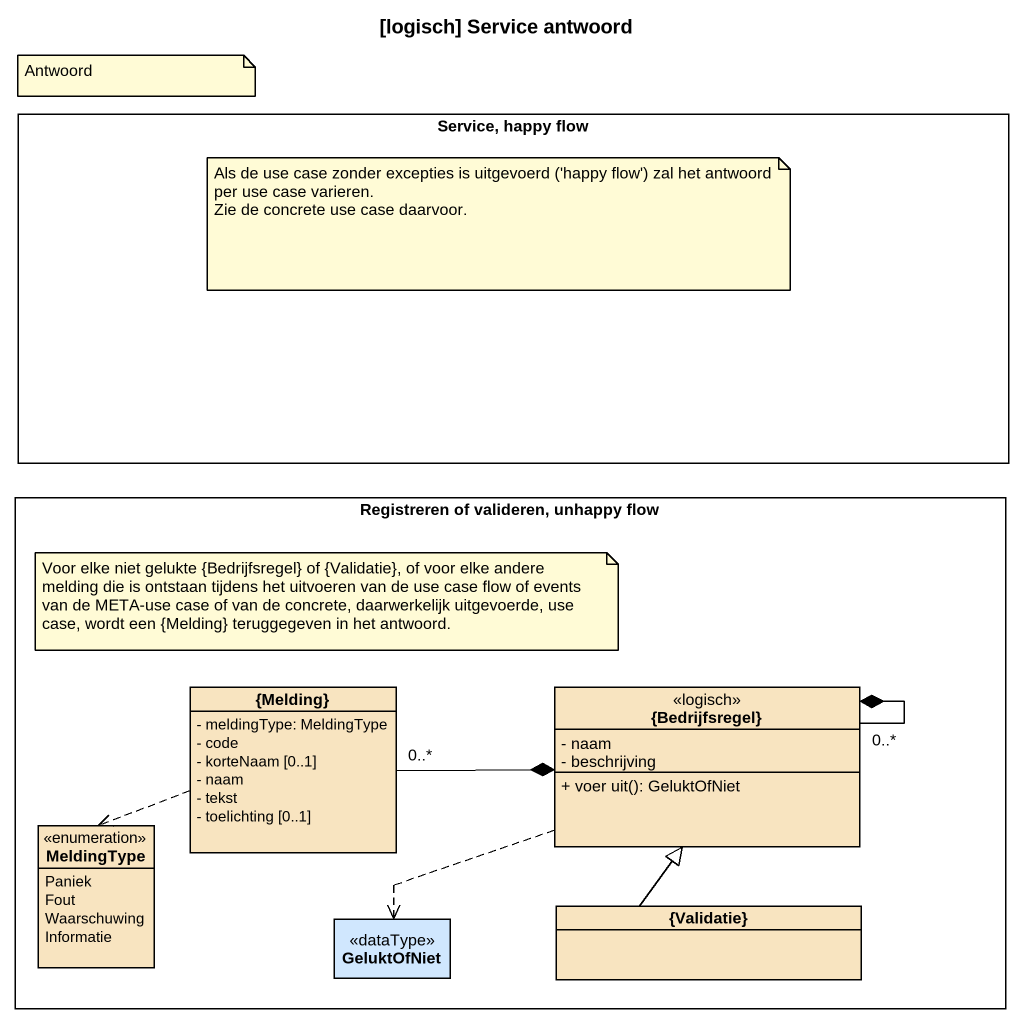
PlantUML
@startuml
title [logisch] Service antwoord
allowmixing
hide circle
hide empty members
skinparam classAttributeIconSize 0
rectangle "Service, happy flow" as Service_happy_flow
rectangle "Registreren of valideren, unhappy flow" as Registreren_of_valideren {
  class "{Melding}" as Melding #F8E4C0 {
    - meldingType: MeldingType
    - code
    - korteNaam [0..1]
    - naam
    - tekst
    - toelichting [0..1]
  }
  class "{Bedrijfsregel}" as Bedrijfsregel <<logisch>> #F8E4C0 {
    - naam
    - beschrijving
    + voer uit(): GeluktOfNiet
  }
  enum MeldingType #F8E4C0 {
    Paniek
    Fout
    Waarschuwing
    Informatie
  }
  class GeluktOfNiet <<dataType>> #D0E7FE
  class "{Validatie}" as Validatie #F8E4C0
}
Melding "0..*" -right-* Bedrijfsregel
Melding ..> MeldingType
Bedrijfsregel "0..*" --* Bedrijfsregel
Bedrijfsregel .left.> GeluktOfNiet
Validatie -up-|> Bedrijfsregel
note as N1
  Antwoord
end note
note as N2
  Als de use case zonder excepties is uitgevoerd ('happy flow') zal het antwoord per use case varieren.
  Zie de concrete use case daarvoor.
end note
note as N3
  Voor elke niet gelukte {Bedrijfsregel} of {Validatie}, of voor elke andere melding die is ontstaan tijdens het uitvoeren van de use case flow of events van de META-use case of van de concrete, daarwerkelijk uitgevoerde, use case, wordt een {Melding} teruggegeven in het antwoord.
end note
@enduml
